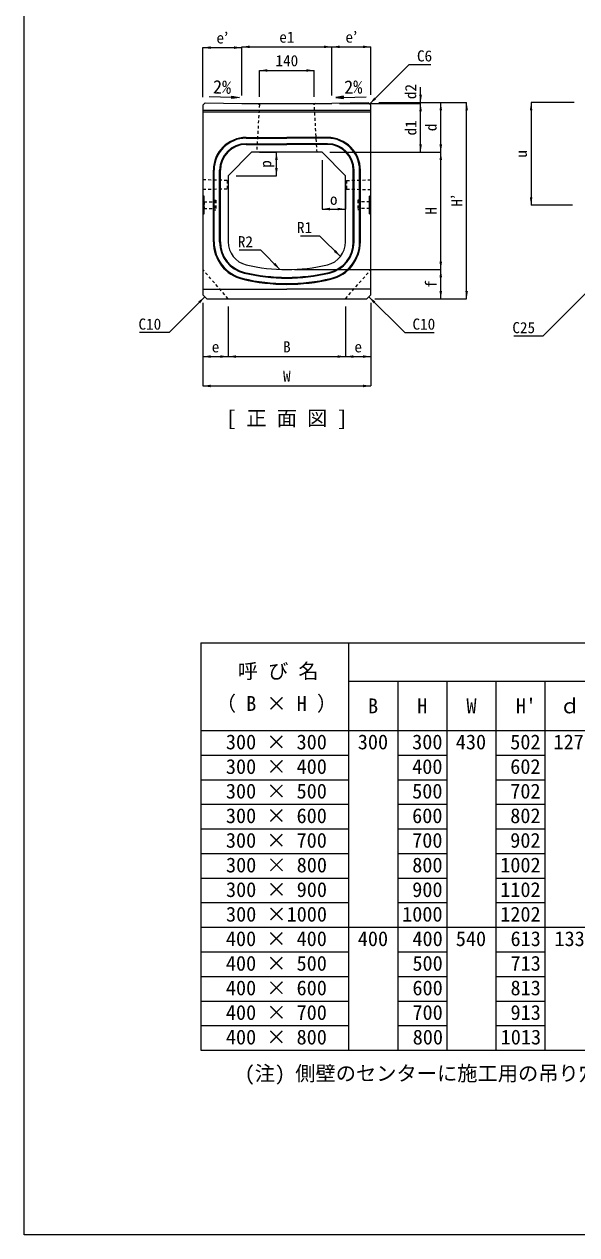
# Model space of a CAD drawing. Units: millimetres at full size; details may follow other scales. Extents: x 8967 to 12827, y 5337 to 10937.
# Drawn here: x 8967 to 10381, y 5337 to 8434 of the extents above; entities that cross this region are included whole.
import ezdxf
from ezdxf.enums import TextEntityAlignment as Align

# ---------------------------------------------------------------- set-up
doc = ezdxf.new("R2010")
doc.units = ezdxf.units.MM
doc.header["$LTSCALE"] = 10
doc.linetypes.add('USER1', pattern=[1.35, 0.75, -0.6])
for name, color, linetype, lineweight in [('0_2', 7, 'Continuous', 9), ('寸法線', 7, 'Continuous', 9), ('本体', 4, 'Continuous', 5), ('枠', 5, 'Continuous', 5), ('ｲﾝｻｰﾄ', 3, 'USER1', 9)]:
    doc.layers.add(name, color=color, linetype=linetype, lineweight=lineweight)
doc.styles.add('ＭＳ ゴシック', font='')
doc.styles.get('ＭＳ ゴシック').set_extended_font_data('MS Gothic')

# ---------------------------------------------------------------- blocks, each defined once
blk = doc.blocks.new('filled_arrow')
at = {"color": 0, "linetype": 'Continuous', "lineweight": -2}
blk.add_solid([(7.5, 1.25), (0, 0), (7.5, -1.25)], dxfattribs=at)

msp = doc.modelspace()

# ---------------------------------------------------------------- hatches: boundary and pattern name
at = {"layer": '寸法線'}
for points in [[(9498.29, 8250.48), (9518.22, 8246.76), (9498.16, 8243.82)], [(9784.16, 8250.48), (9764.23, 8246.76), (9784.29, 8243.82)]]:
    msp.add_hatch(color=256, dxfattribs=at).paths.add_polyline_path(points)

# ---------------------------------------------------------------- linework, layer by layer
at = {"layer": '0_2'}
for p, q in [((9419.16, 6851.51), (9419.16, 5808.86)), ((9419.16, 6851.51), (12375.44, 6851.51)), ((9796.78, 6851.51), (9796.78, 5808.86)), ((9796.78, 6752.91), (12186.63, 6752.91)), ((9922.66, 6752.91), (9922.66, 5808.86)), ((10048.53, 6752.91), (10048.53, 5808.86)), ((10174.4, 5808.86), (10174.4, 6752.91)), ((10300.28, 5808.86), (10300.28, 6752.91)), ((9419.16, 6627.03), (12375.44, 6627.03)), ((9419.16, 6564.1), (9796.78, 6564.1)), ((9922.66, 6564.1), (10048.53, 6564.1)), ((10174.4, 6564.1), (10300.28, 6564.1)), ((9419.16, 6501.16), (9796.78, 6501.16)), ((9922.66, 6501.16), (10048.53, 6501.16)), ((10174.4, 6501.16), (10300.28, 6501.16)), ((9419.16, 6438.22), (9796.78, 6438.22)), ((9922.66, 6438.22), (10048.53, 6438.22)), ((10174.4, 6438.22), (10300.28, 6438.22)), ((9419.16, 6375.29), (9796.78, 6375.29)), ((9922.66, 6375.29), (10048.53, 6375.29)), ((10174.4, 6375.29), (10300.28, 6375.29)), ((9419.16, 6312.35), (9796.78, 6312.35)), ((9922.66, 6312.35), (10048.53, 6312.35)), ((10174.4, 6312.35), (10300.28, 6312.35)), ((9419.16, 6249.41), (9796.78, 6249.41)), ((9922.66, 6249.41), (10048.53, 6249.41)), ((10174.4, 6249.41), (10300.28, 6249.41)), ((9419.16, 6186.48), (9796.78, 6186.48)), ((9922.66, 6186.48), (10048.53, 6186.48)), ((10174.4, 6186.48), (10300.28, 6186.48)), ((9419.16, 6123.54), (12186.63, 6123.54)), ((9419.16, 6060.6), (9796.78, 6060.6)), ((9922.66, 6060.6), (10048.53, 6060.6)), ((10174.4, 6060.6), (10300.28, 6060.6)), ((9419.16, 5997.67), (9796.78, 5997.67)), ((9922.66, 5997.67), (10048.53, 5997.67)), ((10174.4, 5997.67), (10300.28, 5997.67)), ((9419.16, 5934.73), (9796.78, 5934.73)), ((9922.66, 5934.73), (10048.53, 5934.73)), ((10174.4, 5934.73), (10300.28, 5934.73)), ((9419.16, 5871.79), (9796.78, 5871.79)), ((9922.66, 5871.79), (10048.53, 5871.79)), ((10174.4, 5871.79), (10300.28, 5871.79)), ((9419.16, 5808.86), (12375.44, 5808.86))]:
    msp.add_line(p, q, dxfattribs=at)
at = {"layer": '寸法線'}
for p, q in [((9424.12, 8374.34), (9524.12, 8374.34)), ((9424.12, 8247.59), (9424.12, 8374.34)), ((9524.12, 8376.34), (9754.12, 8376.34)), ((9524.12, 8251.59), (9524.12, 8376.34)), ((9524.12, 8251.59), (9524.12, 8374.34)), ((9754.12, 8251.59), (9754.12, 8376.34)), ((9754.12, 8376.34), (9854.12, 8376.34)), ((9754.12, 8251.59), (9754.12, 8376.34)), ((9854.12, 8253.59), (9854.12, 8376.34)), ((9569.12, 8315.97), (9709.12, 8315.97)), ((9569.12, 8248.59), (9569.12, 8315.97)), ((9709.12, 8248.59), (9709.12, 8315.97)), ((9981.25, 8191.59), (9981.25, 8273.59)), ((9498.22, 8247.15), (9440.72, 8248.26)), ((9784.23, 8247.15), (9841.73, 8248.26)), ((9774.12, 8231.59), (9981.25, 8231.59)), ((9774.12, 8231.59), (9981.25, 8231.59)), ((9874.12, 8233.59), (10032.88, 8233.59)), ((9874.12, 8233.59), (10099.1, 8233.59)), ((9874.12, 8233.59), (9981.25, 8233.59)), ((9981.25, 8106.59), (9981.25, 8231.59)), ((10032.88, 8106.59), (10032.88, 8233.59)), ((10099.1, 7731.59), (10099.1, 8233.59)), ((10263.95, 8233.59), (10263.95, 7971.59)), ((10374.14, 8233.59), (10263.95, 8233.59)), ((9569.12, 8106.59), (9612.46, 8106.59)), ((9612.46, 8046.59), (9612.46, 8106.59)), ((9729.12, 8086.59), (9729.12, 7961.33)), ((9749.12, 8106.59), (10032.88, 8106.59)), ((9749.12, 8106.59), (10032.88, 8106.59)), ((9749.12, 8106.59), (9981.25, 8106.59)), ((10032.88, 7806.59), (10032.88, 8106.59)), ((9509.12, 8046.59), (9612.46, 8046.59)), ((9789.12, 8026.59), (9789.12, 7961.33)), ((9729.12, 7961.33), (9789.12, 7961.33)), ((10369.64, 7971.59), (10263.95, 7971.59)), ((9659.12, 7806.59), (10032.88, 7806.59)), ((9659.12, 7806.59), (10032.88, 7806.59)), ((10032.88, 7731.59), (10032.88, 7806.59)), ((9424.12, 7721.59), (9424.12, 7583.81)), ((9424.12, 7721.59), (9424.12, 7508.63)), ((9854.12, 7721.59), (9854.12, 7583.81)), ((9854.12, 7721.59), (9854.12, 7508.63)), ((9864.12, 7731.59), (10032.88, 7731.59)), ((9864.12, 7731.59), (10099.1, 7731.59)), ((9489.12, 7711.59), (9489.12, 7583.81)), ((9489.12, 7711.59), (9489.12, 7583.81)), ((9789.12, 7711.59), (9789.12, 7583.81)), ((9789.12, 7711.59), (9789.12, 7583.81)), ((9424.12, 7583.81), (9489.12, 7583.81)), ((9489.12, 7583.81), (9789.12, 7583.81)), ((9789.12, 7583.81), (9854.12, 7583.81)), ((9424.12, 7508.63), (9854.12, 7508.63))]:
    msp.add_line(p, q, dxfattribs=at)
for points in [[(9851.12, 8230.53), (9952.03, 8331.44), (10007.36, 8331.44)], [(9776.19, 7839.91), (9723.8, 7892.3), (9674.26, 7892.3)], [(9621.57, 7806.94), (9572.54, 7855.97), (9517.51, 7855.97)], [(9429.12, 7736.59), (9337.72, 7645.19), (9262.29, 7645.19)], [(9849.12, 7736.59), (9940.53, 7645.19), (10015.96, 7645.19)], [(10402.14, 7744.09), (10294.19, 7636.15), (10219.52, 7636.15)]]:
    msp.add_lwpolyline(points, dxfattribs=at)
for points in [[(9498.29, 8250.48), (9518.22, 8246.76), (9498.16, 8243.82)], [(9784.16, 8250.48), (9764.23, 8246.76), (9784.29, 8243.82)]]:
    msp.add_lwpolyline(points, close=True, dxfattribs=at)
at = {"layer": '本体', "color": 2, "lineweight": 20}
for p, q in [((9424.12, 8227.59), (9430.12, 8233.47)), ((9424.12, 8227.59), (9424.12, 7741.59)), ((9430.12, 8233.47), (9524.12, 8231.59)), ((9524.12, 8231.59), (9754.12, 8231.59)), ((9848.13, 8233.47), (9754.12, 8231.59)), ((9848.13, 8233.47), (9854.12, 8227.59)), ((9854.12, 7741.59), (9854.12, 8227.59)), ((9489.12, 8046.59), (9549.12, 8106.59)), ((9729.12, 8106.59), (9549.12, 8106.59)), ((9729.12, 8106.59), (9789.12, 8046.59)), ((9489.12, 8046.59), (9489.12, 7877.12)), ((9789.12, 7877.12), (9789.12, 8046.59)), ((9424.12, 7741.59), (9434.12, 7731.59)), ((9434.12, 7731.59), (9844.12, 7731.59)), ((9844.12, 7731.59), (9854.12, 7741.59))]:
    msp.add_line(p, q, dxfattribs=at)
at = {"layer": '本体'}
for p, q in [((9854.12, 8213.5), (9424.12, 8213.5)), ((9854.12, 8209.5), (9424.12, 8209.5)), ((9535.12, 8144.59), (9639.12, 8144.59)), ((9535.12, 8142.59), (9639.12, 8142.59)), ((9535.12, 8128.59), (9639.12, 8128.59)), ((9535.12, 8126.59), (9639.12, 8126.59)), ((9743.12, 8144.59), (9639.12, 8144.59)), ((9743.12, 8142.59), (9639.12, 8142.59)), ((9743.12, 8128.59), (9639.12, 8128.59)), ((9743.12, 8126.59), (9639.12, 8126.59)), ((9451.12, 7877.12), (9451.12, 8060.59)), ((9453.12, 7877.12), (9453.12, 8060.59)), ((9467.12, 7877.12), (9467.12, 8060.59)), ((9469.12, 7877.12), (9469.12, 8060.59)), ((9809.12, 7877.12), (9809.12, 8060.59)), ((9811.12, 7877.12), (9811.12, 8060.59)), ((9825.12, 7877.12), (9825.12, 8060.59)), ((9827.12, 7877.12), (9827.12, 8060.59)), ((9424.12, 7996.09), (9427.32, 7994.09)), ((9427.32, 7949.09), (9427.32, 7994.09)), ((9854.12, 7996.09), (9850.92, 7994.09)), ((9850.92, 7949.09), (9850.92, 7994.09)), ((9424.12, 7947.09), (9427.32, 7949.09)), ((9854.12, 7947.09), (9850.92, 7949.09))]:
    msp.add_line(p, q, dxfattribs=at)
at = {"layer": '本体', "color": 7, "linetype": 'USER1', "lineweight": 9}
for p, q in [((9569.12, 8228.59), (9561.62, 8106.59)), ((9566.12, 8231.59), (9569.12, 8228.59)), ((9712.12, 8231.59), (9709.12, 8228.59)), ((9716.62, 8106.59), (9709.12, 8228.59)), ((9489.12, 7731.59), (9424.12, 7806.59)), ((9789.12, 7731.59), (9854.12, 7806.59))]:
    msp.add_line(p, q, dxfattribs=at)
at = {"layer": '本体', "color": 2, "linetype": 'USER1', "lineweight": 9}
for p, q in [((9486.12, 8034.6), (9424.12, 8036.1)), ((9486.12, 8034.6), (9486.12, 8012.6)), ((9792.12, 8034.6), (9854.12, 8036.1)), ((9792.12, 8034.6), (9792.12, 8012.6)), ((9486.12, 8012.6), (9424.12, 8011.1)), ((9792.12, 8012.6), (9854.12, 8011.1))]:
    msp.add_line(p, q, dxfattribs=at)
at = {"layer": '本体', "color": 2, "lineweight": 9}
for p in [(9424.12, 7756.59), (9854.12, 7756.59)]:
    msp.add_line(p, (9639.12, 7756.59), dxfattribs=at)
at = {"layer": '本体'}
for centre, radius, start, end in [((9535.12, 8060.59), 84, 90, 180), ((9535.12, 8060.59), 82, 90, 180), ((9535.12, 8060.59), 68, 90, 180), ((9535.12, 8060.59), 66, 90, 180), ((9743.12, 8060.59), 84, 0, 90), ((9743.12, 8060.59), 82, 0, 90), ((9743.12, 8060.59), 68, 0, 90), ((9743.12, 8060.59), 66, 0, 90), ((9549.12, 7877.12), 98, 180, 256.65764), ((9549.12, 7877.12), 96, 180, 256.65764), ((9549.12, 7877.12), 82, 180, 256.65764), ((9549.12, 7877.12), 80, 180, 256.65764), ((9729.12, 7877.12), 80, 283.34236, 0), ((9729.12, 7877.12), 82, 283.34236, 0), ((9729.12, 7877.12), 96, 283.34236, 0), ((9729.12, 7877.12), 98, 283.34236, 0), ((9639.12, 8256.59), 488, 256.65764, 270), ((9639.12, 8256.59), 486, 256.65764, 270), ((9639.12, 8256.59), 472, 256.65764, 270), ((9639.12, 8256.59), 470, 256.65764, 270), ((9639.12, 8256.59), 470, 270, 283.34236), ((9639.12, 8256.59), 472, 270, 283.34236), ((9639.12, 8256.59), 486, 270, 283.34236), ((9639.12, 8256.59), 488, 270, 283.34236)]:
    msp.add_arc(centre, radius, start, end, dxfattribs=at)
at = {"layer": '本体', "color": 2, "lineweight": 20}
for centre, radius, start, end in [((9549.12, 7877.12), 60, 180, 256.65764), ((9729.12, 7877.12), 60, 283.34236, 0), ((9639.12, 8256.59), 450, 256.65764, 283.34236)]:
    msp.add_arc(centre, radius, start, end, dxfattribs=at)
at = {"layer": '枠', "lineweight": 13}
for p, q in [((8967.3, 5336.6), (8967.3, 10936.6)), ((12827.3, 5336.6), (8967.3, 5336.6))]:
    msp.add_line(p, q, dxfattribs=at)
at = {"layer": 'ｲﾝｻｰﾄ'}
for p, q in [((9427.32, 7980.1), (9427.32, 7963.09)), ((9427.32, 7980.1), (9454.32, 7980.1)), ((9427.32, 7963.09), (9454.32, 7963.09)), ((9454.32, 7984.09), (9454.32, 7959.1)), ((9454.32, 7984.09), (9457.33, 7984.09)), ((9457.33, 7984.09), (9457.33, 7959.1)), ((9820.92, 7984.09), (9820.92, 7959.1)), ((9823.92, 7984.09), (9820.92, 7984.09)), ((9823.92, 7984.09), (9823.92, 7959.1)), ((9850.92, 7980.1), (9823.92, 7980.1)), ((9850.92, 7963.09), (9823.92, 7963.09)), ((9850.92, 7980.1), (9850.92, 7963.09)), ((9454.32, 7959.1), (9457.33, 7959.1)), ((9823.92, 7959.1), (9820.92, 7959.1))]:
    msp.add_line(p, q, dxfattribs=at)

# ---------------------------------------------------------------- block references
at = {"layer": '寸法線', "xscale": 2.67, "yscale": 2.67}
for p in [(9424.12, 8374.34), (9524.12, 8376.34), (9754.12, 8376.34), (9569.12, 8315.97), (9729.12, 7961.33), (9424.12, 7583.81), (9489.12, 7583.81), (9789.12, 7583.81), (9424.12, 7508.63)]:
    msp.add_blockref('filled_arrow', p, dxfattribs=at)
for p, rotation in [((9524.12, 8374.34), 180), ((9754.12, 8376.34), 180), ((9854.12, 8376.34), 180), ((9709.12, 8315.97), 180), ((9851.12, 8230.53), 45), ((9981.25, 8233.59), 90), ((9981.25, 8231.59), 270), ((9981.25, 8231.59), 270), ((10032.88, 8233.59), 270), ((10099.1, 8233.59), 270), ((10263.95, 8233.59), 270), ((9981.25, 8106.59), 90), ((10032.88, 8106.59), 90), ((9612.46, 8106.59), 270), ((10032.88, 8106.59), 270), ((9612.46, 8046.59), 90), ((9789.12, 7961.33), 180), ((10263.95, 7971.59), 90), ((9776.19, 7839.91), 135), ((9621.57, 7806.94), 135), ((10032.88, 7806.59), 90), ((10032.88, 7806.59), 270), ((10032.88, 7731.59), 90), ((10099.1, 7731.59), 90), ((9429.12, 7736.59), 225), ((9849.12, 7736.59), 315), ((9489.12, 7583.81), 180), ((9789.12, 7583.81), 180), ((9854.12, 7583.81), 180), ((9854.12, 7508.63), 180)]:
    msp.add_blockref('filled_arrow', p, dxfattribs=dict(at, rotation=rotation))

# ---------------------------------------------------------------- texts
at = {"layer": '0_2', "style": 'ＭＳ ゴシック'}
msp.add_text('[ 正 面 図 ]', height=37.98, dxfattribs=at).set_placement((9639.12, 7395.88), align=Align.BOTTOM_CENTER)
for s, p in [('呼 び 名', (9616.9, 6779.05)), ('（ B × H ）', (9612.64, 6696.19)), ('B', (9859.72, 6689.95)), ('H', (9985.59, 6689.95)), ('W', (10111.47, 6689.95)), ("H'", (10250.72, 6689.95)), ('ｄ', (10363.21, 6689.95)), ('300 × 800', (9612.64, 6282.85)), ('300 × 900', (9612.64, 6219.91)), ('300 ×1000', (9612.64, 6156.97))]:
    msp.add_text(s, height=37.98, dxfattribs=at).set_placement(p, align=Align.MIDDLE_CENTER)
for s, p in [('300 × 300', (9483.14, 6567.39)), ('300', (9820.61, 6567.39)), ('300', (9959.71, 6567.39)), ('430', (10071.32, 6567.39)), ('502', (10210.61, 6567.39)), ('127', (10321.3, 6567.39)), ('300 × 400', (9483.14, 6504.46)), ('400', (9959.71, 6504.46)), ('602', (10210.61, 6504.46)), ('300 × 500', (9483.14, 6441.52)), ('500', (9959.71, 6441.52)), ('702', (10210.61, 6441.52)), ('300 × 600', (9483.14, 6378.58)), ('600', (9959.71, 6378.58)), ('802', (10210.61, 6378.58)), ('300 × 700', (9483.14, 6315.65)), ('700', (9959.71, 6315.65)), ('902', (10210.61, 6315.65)), ('400 × 400', (9483.14, 6063.9)), ('400', (9820.61, 6063.9)), ('400', (9960.43, 6063.9)), ('540', (10071.32, 6063.9)), ('613', (10211.33, 6063.9)), ('133', (10323.7, 6063.9)), ('400 × 500', (9483.14, 6000.96)), ('500', (9960.43, 6000.96)), ('713', (10211.33, 6000.96)), ('400 × 600', (9483.14, 5938.03)), ('600', (9960.43, 5938.03)), ('813', (10211.33, 5938.03)), ('400 × 700', (9483.14, 5875.09)), ('700', (9960.43, 5875.09)), ('913', (10211.33, 5875.09)), ('400 × 800', (9483.14, 5812.15)), (' 800', (9935.25, 5812.15)), ('1013', (10186.15, 5812.15)), ('(注) 側壁のセンターに施工用の吊り穴を設けてあります。', (9531.27, 5719.31))]:
    msp.add_text(s, height=37.98, dxfattribs=at).set_placement(p, align=Align.BOTTOM_LEFT)
for s, p in [('800', (10037.41, 6282.85)), ('1002', (10288.31, 6282.85)), ('900', (10037.41, 6219.91)), ('1102', (10288.31, 6219.91)), ('1000', (10037.41, 6156.97)), ('1202', (10288.31, 6156.97))]:
    msp.add_text(s, height=37.98, dxfattribs=at).set_placement(p, align=Align.MIDDLE_RIGHT)
at = {"layer": '寸法線', "style": 'ＭＳ ゴシック'}
for s, p in [('e’', (9474.12, 8399.34)), ('e1', (9639.12, 8401.34)), ('e’', (9804.12, 8401.34)), ('140', (9639.12, 8340.97)), ('o', (9759.12, 7986.33)), ('B', (9639.12, 7608.81)), ('e', (9456.62, 7608.81)), ('e', (9821.62, 7608.81)), ('W', (9639.12, 7533.63))]:
    msp.add_text(s, height=28.48, dxfattribs=at).set_placement(p, align=Align.MIDDLE_CENTER)
for s, p in [('C6', (9972.03, 8367.44)), ('C10', (9960.53, 7681.19))]:
    msp.add_text(s, height=28.48, dxfattribs=at).set_placement(p, align=Align.TOP_LEFT)
msp.add_text('2%', height=34.18, rotation=358.854, dxfattribs=at).set_placement((9496.09, 8245.97), align=Align.BOTTOM_RIGHT)
msp.add_text('2%', height=34.18, rotation=1.146, dxfattribs=at).set_placement((9786.36, 8245.97), align=Align.BOTTOM_LEFT)
for s, p in [('d2', (9955.77, 8261.96)), ('d1', (9956.25, 8169.09)), ('d', (10007.88, 8170.09)), ('u', (10238.95, 8102.59)), ('p', (9584.95, 8076.59)), ('H’', (10074.1, 7982.59)), ('H', (10007.88, 7956.59)), ('f', (10007.88, 7769.09))]:
    msp.add_text(s, height=28.48, rotation=90, dxfattribs=at).set_placement(p, align=Align.MIDDLE_CENTER)
for s, p in [('R1', (9703.8, 7928.3)), ('R2', (9552.54, 7891.97)), ('C10', (9317.72, 7681.19)), ('C25', (10274.19, 7672.15))]:
    msp.add_text(s, height=28.48, dxfattribs=at).set_placement(p, align=Align.TOP_RIGHT)

doc.saveas('drawing.dxf')
